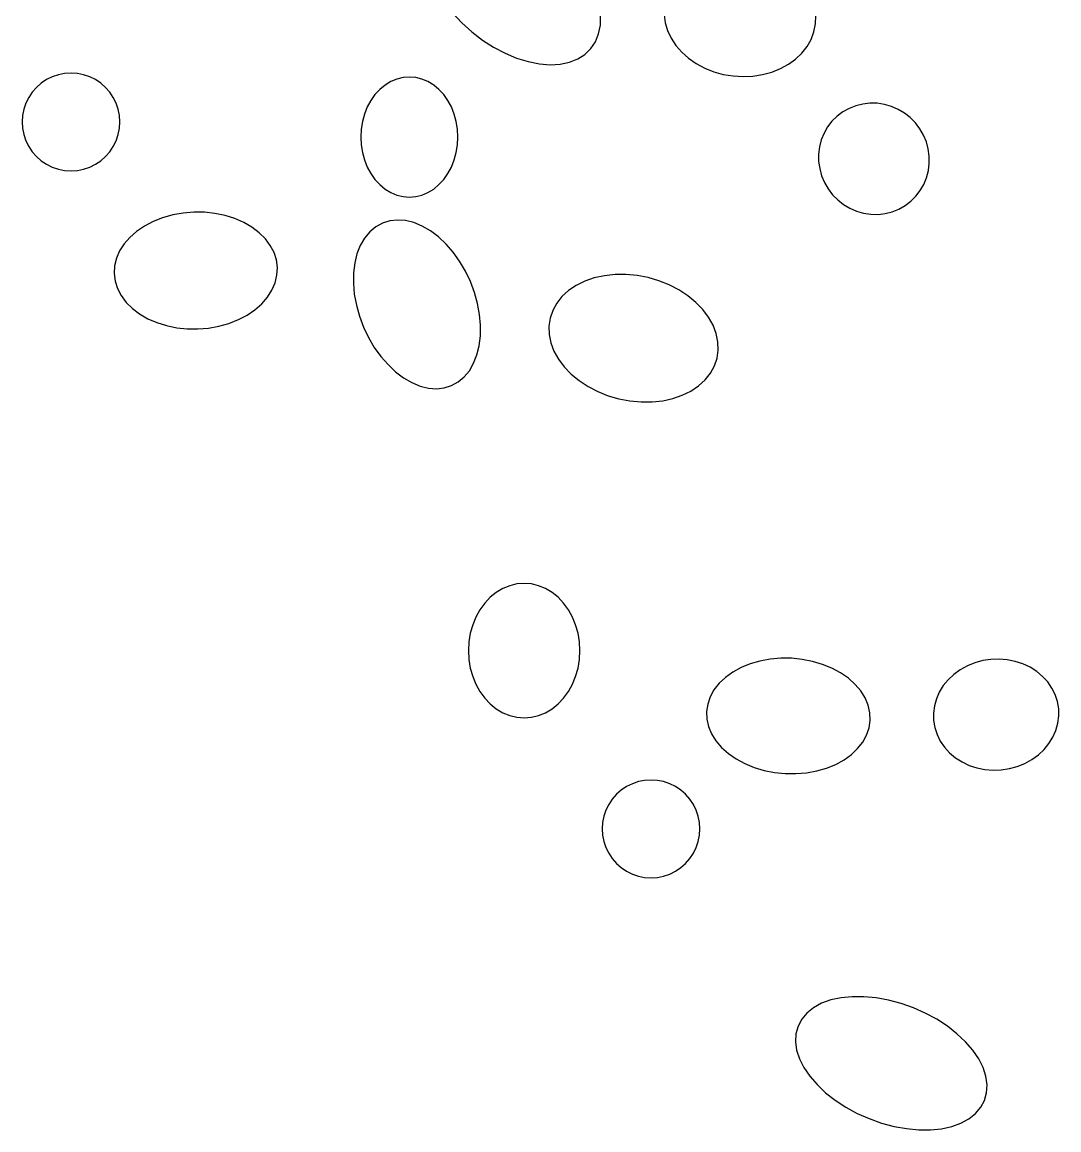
# Model space of a CAD drawing. Extents: x -1 to 217, y -22 to 302.
# Drawn here: x 127.69 to 138.59, y 32.59 to 44.23 of the extents above; entities that cross this region are included whole.
import ezdxf

# ---------------------------------------------------------------- set-up
doc = ezdxf.new("R2010")
doc.units = 0

msp = doc.modelspace()

# ---------------------------------------------------------------- linework, layer by layer
at = {"layer": 'ELLIPSES'}
for p, q in [((132.218, 44.322), (132.314, 44.22)), ((133.77, 44.198), (133.771, 44.298)), ((134.441, 44.306), (134.452, 44.222)), ((136.03, 44.21), (136.033, 44.294)), ((132.314, 44.22), (132.419, 44.126)), ((132.419, 44.126), (132.53, 44.041)), ((133.752, 44.106), (133.77, 44.198)), ((134.452, 44.222), (134.476, 44.14)), ((134.476, 44.14), (134.514, 44.06)), ((135.984, 44.048), (136.014, 44.128)), ((136.014, 44.128), (136.03, 44.21)), ((132.53, 44.041), (132.647, 43.966)), ((133.671, 43.95), (133.719, 44.023)), ((133.719, 44.023), (133.752, 44.106)), ((134.514, 44.06), (134.564, 43.984)), ((135.942, 43.973), (135.984, 44.048)), ((132.647, 43.966), (132.768, 43.902)), ((132.768, 43.902), (132.89, 43.851)), ((133.533, 43.842), (133.608, 43.89)), ((133.608, 43.89), (133.671, 43.95)), ((134.564, 43.984), (134.625, 43.913)), ((134.625, 43.913), (134.697, 43.85)), ((135.822, 43.841), (135.888, 43.904)), ((135.888, 43.904), (135.942, 43.973)), ((132.89, 43.851), (133.011, 43.814)), ((133.011, 43.814), (133.129, 43.79)), ((133.129, 43.79), (133.242, 43.781)), ((133.242, 43.781), (133.348, 43.787)), ((133.348, 43.787), (133.446, 43.807)), ((133.446, 43.807), (133.533, 43.842)), ((134.697, 43.85), (134.778, 43.793)), ((134.778, 43.793), (134.867, 43.746)), ((135.663, 43.74), (135.747, 43.786)), ((135.747, 43.786), (135.822, 43.841)), ((128.01, 43.655), (127.95, 43.625)), ((128.074, 43.676), (128.01, 43.655)), ((128.139, 43.689), (128.074, 43.676)), ((128.207, 43.694), (128.139, 43.689)), ((128.274, 43.689), (128.207, 43.694)), ((128.339, 43.676), (128.274, 43.689)), ((128.403, 43.655), (128.339, 43.676)), ((128.463, 43.625), (128.403, 43.655)), ((134.867, 43.746), (134.962, 43.708)), ((134.962, 43.708), (135.062, 43.68)), ((135.062, 43.68), (135.165, 43.663)), ((135.165, 43.663), (135.269, 43.657)), ((135.269, 43.657), (135.372, 43.661)), ((135.372, 43.661), (135.474, 43.677)), ((135.474, 43.677), (135.571, 43.703)), ((135.571, 43.703), (135.663, 43.74)), ((127.843, 43.543), (127.799, 43.493)), ((127.894, 43.588), (127.843, 43.543)), ((127.95, 43.625), (127.894, 43.588)), ((128.519, 43.588), (128.463, 43.625)), ((128.57, 43.543), (128.519, 43.588)), ((128.614, 43.493), (128.57, 43.543)), ((131.507, 43.568), (131.452, 43.522)), ((131.567, 43.604), (131.507, 43.568)), ((131.63, 43.631), (131.567, 43.604)), ((131.696, 43.647), (131.63, 43.631)), ((131.762, 43.652), (131.696, 43.647)), ((131.829, 43.647), (131.762, 43.652)), ((131.895, 43.631), (131.829, 43.647)), ((131.958, 43.604), (131.895, 43.631)), ((132.018, 43.568), (131.958, 43.604)), ((132.073, 43.522), (132.018, 43.568)), ((127.762, 43.437), (127.732, 43.377)), ((127.799, 43.493), (127.762, 43.437)), ((128.651, 43.437), (128.614, 43.493)), ((128.681, 43.377), (128.651, 43.437)), ((131.401, 43.467), (131.357, 43.405)), ((131.452, 43.522), (131.401, 43.467)), ((132.124, 43.467), (132.073, 43.522)), ((132.168, 43.405), (132.124, 43.467)), ((127.71, 43.313), (127.697, 43.247)), ((127.732, 43.377), (127.71, 43.313)), ((128.703, 43.313), (128.681, 43.377)), ((128.716, 43.247), (128.703, 43.313)), ((131.32, 43.337), (131.291, 43.263)), ((131.357, 43.405), (131.32, 43.337)), ((132.205, 43.337), (132.168, 43.405)), ((132.234, 43.263), (132.205, 43.337)), ((136.384, 43.322), (136.318, 43.285)), ((136.454, 43.35), (136.384, 43.322)), ((136.527, 43.368), (136.454, 43.35)), ((136.603, 43.377), (136.527, 43.368)), ((136.679, 43.376), (136.603, 43.377)), ((136.755, 43.364), (136.679, 43.376)), ((136.829, 43.343), (136.755, 43.364)), ((136.899, 43.312), (136.829, 43.343)), ((136.965, 43.273), (136.899, 43.312)), ((127.697, 43.247), (127.693, 43.18)), ((128.72, 43.18), (128.716, 43.247)), ((131.291, 43.263), (131.269, 43.185)), ((132.256, 43.185), (132.234, 43.263)), ((136.258, 43.24), (136.204, 43.187)), ((136.318, 43.285), (136.258, 43.24)), ((137.026, 43.225), (136.965, 43.273)), ((137.081, 43.17), (137.026, 43.225)), ((127.693, 43.18), (127.697, 43.113)), ((127.697, 43.113), (127.71, 43.047)), ((128.703, 43.047), (128.716, 43.113)), ((128.716, 43.113), (128.72, 43.18)), ((131.256, 43.104), (131.252, 43.021)), ((131.269, 43.185), (131.256, 43.104)), ((132.269, 43.104), (132.256, 43.185)), ((132.273, 43.021), (132.269, 43.104)), ((136.158, 43.127), (136.121, 43.061)), ((136.204, 43.187), (136.158, 43.127)), ((137.127, 43.109), (137.081, 43.17)), ((137.166, 43.042), (137.127, 43.109)), ((127.71, 43.047), (127.732, 42.983)), ((127.732, 42.983), (127.762, 42.923)), ((128.651, 42.923), (128.681, 42.983)), ((128.681, 42.983), (128.703, 43.047)), ((131.252, 43.021), (131.256, 42.939)), ((132.269, 42.939), (132.273, 43.021)), ((136.092, 42.991), (136.073, 42.918)), ((136.121, 43.061), (136.092, 42.991)), ((137.196, 42.97), (137.166, 43.042)), ((137.216, 42.896), (137.196, 42.97)), ((127.762, 42.923), (127.799, 42.867)), ((127.799, 42.867), (127.843, 42.817)), ((128.57, 42.817), (128.614, 42.867)), ((128.614, 42.867), (128.651, 42.923)), ((131.256, 42.939), (131.269, 42.858)), ((131.269, 42.858), (131.291, 42.78)), ((132.234, 42.78), (132.256, 42.858)), ((132.256, 42.858), (132.269, 42.939)), ((136.073, 42.918), (136.063, 42.842)), ((136.063, 42.842), (136.064, 42.765)), ((137.226, 42.82), (137.216, 42.896)), ((127.843, 42.817), (127.894, 42.772)), ((127.894, 42.772), (127.95, 42.735)), ((127.95, 42.735), (128.01, 42.705)), ((128.403, 42.705), (128.463, 42.735)), ((128.463, 42.735), (128.519, 42.772)), ((128.519, 42.772), (128.57, 42.817)), ((131.291, 42.78), (131.32, 42.706)), ((132.205, 42.706), (132.234, 42.78)), ((136.064, 42.765), (136.075, 42.689)), ((137.218, 42.668), (137.227, 42.744)), ((137.227, 42.744), (137.226, 42.82)), ((128.01, 42.705), (128.074, 42.684)), ((128.074, 42.684), (128.139, 42.671)), ((128.139, 42.671), (128.207, 42.666)), ((128.207, 42.666), (128.274, 42.671)), ((128.274, 42.671), (128.339, 42.684)), ((128.339, 42.684), (128.403, 42.705)), ((131.32, 42.706), (131.357, 42.637)), ((131.357, 42.637), (131.401, 42.575)), ((132.124, 42.575), (132.168, 42.637)), ((132.168, 42.637), (132.205, 42.706)), ((136.075, 42.689), (136.095, 42.615)), ((136.095, 42.615), (136.124, 42.544)), ((137.198, 42.594), (137.218, 42.668)), ((131.401, 42.575), (131.452, 42.521)), ((131.452, 42.521), (131.507, 42.475)), ((132.018, 42.475), (132.073, 42.521)), ((132.073, 42.521), (132.124, 42.575)), ((136.124, 42.544), (136.163, 42.477)), ((137.132, 42.459), (137.17, 42.524)), ((137.17, 42.524), (137.198, 42.594)), ((131.507, 42.475), (131.567, 42.438)), ((131.567, 42.438), (131.63, 42.412)), ((131.63, 42.412), (131.696, 42.396)), ((131.696, 42.396), (131.762, 42.39)), ((131.762, 42.39), (131.829, 42.396)), ((131.829, 42.396), (131.895, 42.412)), ((131.895, 42.412), (131.958, 42.438)), ((131.958, 42.438), (132.018, 42.475)), ((136.163, 42.477), (136.21, 42.415)), ((136.21, 42.415), (136.264, 42.36)), ((137.033, 42.346), (137.086, 42.399)), ((137.086, 42.399), (137.132, 42.459)), ((136.264, 42.36), (136.325, 42.313)), ((136.325, 42.313), (136.391, 42.273)), ((136.391, 42.273), (136.462, 42.242)), ((136.837, 42.235), (136.907, 42.263)), ((136.907, 42.263), (136.973, 42.3)), ((136.973, 42.3), (137.033, 42.346)), ((129.169, 42.173), (129.07, 42.134)), ((129.275, 42.203), (129.169, 42.173)), ((129.384, 42.222), (129.275, 42.203)), ((129.496, 42.232), (129.384, 42.222)), ((129.608, 42.231), (129.496, 42.232)), ((129.718, 42.219), (129.608, 42.231)), ((129.825, 42.197), (129.718, 42.219)), ((129.927, 42.165), (129.825, 42.197)), ((130.022, 42.124), (129.927, 42.165)), ((131.637, 42.149), (131.556, 42.141)), ((131.722, 42.143), (131.637, 42.149)), ((131.809, 42.122), (131.722, 42.143)), ((136.462, 42.242), (136.536, 42.221)), ((136.536, 42.221), (136.611, 42.21)), ((136.611, 42.21), (136.688, 42.208)), ((136.688, 42.208), (136.763, 42.217)), ((136.763, 42.217), (136.837, 42.235)), ((128.896, 42.03), (128.824, 41.967)), ((128.978, 42.086), (128.896, 42.03)), ((129.07, 42.134), (128.978, 42.086)), ((130.108, 42.074), (130.022, 42.124)), ((130.184, 42.016), (130.108, 42.074)), ((131.346, 42.026), (131.292, 41.96)), ((131.409, 42.078), (131.346, 42.026)), ((131.479, 42.117), (131.409, 42.078)), ((131.556, 42.141), (131.479, 42.117)), ((131.897, 42.086), (131.809, 42.122)), ((131.983, 42.036), (131.897, 42.086)), ((132.067, 41.972), (131.983, 42.036)), ((128.824, 41.967), (128.764, 41.898)), ((130.249, 41.952), (130.184, 42.016)), ((130.301, 41.881), (130.249, 41.952)), ((131.292, 41.96), (131.247, 41.883)), ((132.148, 41.897), (132.067, 41.972)), ((128.717, 41.824), (128.684, 41.747)), ((128.764, 41.898), (128.717, 41.824)), ((130.34, 41.807), (130.301, 41.881)), ((130.365, 41.729), (130.34, 41.807)), ((131.212, 41.795), (131.188, 41.698)), ((131.247, 41.883), (131.212, 41.795)), ((132.223, 41.81), (132.148, 41.897)), ((132.291, 41.715), (132.223, 41.81)), ((128.684, 41.747), (128.665, 41.668)), ((130.375, 41.649), (130.365, 41.729)), ((131.188, 41.698), (131.176, 41.593)), ((132.352, 41.611), (132.291, 41.715)), ((128.665, 41.668), (128.661, 41.587)), ((128.661, 41.587), (128.671, 41.507)), ((130.351, 41.489), (130.37, 41.568)), ((130.37, 41.568), (130.375, 41.649)), ((131.176, 41.593), (131.174, 41.483)), ((132.404, 41.502), (132.352, 41.611)), ((133.812, 41.564), (133.706, 41.54)), ((133.924, 41.576), (133.812, 41.564)), ((134.039, 41.576), (133.924, 41.576)), ((134.156, 41.566), (134.039, 41.576)), ((134.272, 41.544), (134.156, 41.566)), ((128.671, 41.507), (128.695, 41.429)), ((130.318, 41.412), (130.351, 41.489)), ((131.174, 41.483), (131.184, 41.369)), ((132.447, 41.388), (132.404, 41.502)), ((133.516, 41.462), (133.435, 41.408)), ((133.606, 41.506), (133.516, 41.462)), ((133.706, 41.54), (133.606, 41.506)), ((134.385, 41.511), (134.272, 41.544)), ((134.493, 41.467), (134.385, 41.511)), ((134.596, 41.414), (134.493, 41.467)), ((128.695, 41.429), (128.734, 41.355)), ((128.734, 41.355), (128.786, 41.284)), ((130.211, 41.269), (130.271, 41.338)), ((130.271, 41.338), (130.318, 41.412)), ((131.184, 41.369), (131.206, 41.253)), ((132.479, 41.272), (132.447, 41.388)), ((133.366, 41.345), (133.311, 41.275)), ((133.435, 41.408), (133.366, 41.345)), ((134.69, 41.353), (134.596, 41.414)), ((134.774, 41.284), (134.69, 41.353)), ((128.786, 41.284), (128.851, 41.22)), ((128.851, 41.22), (128.927, 41.162)), ((130.139, 41.206), (130.211, 41.269)), ((131.206, 41.253), (131.238, 41.137)), ((132.501, 41.157), (132.479, 41.272)), ((133.311, 41.275), (133.269, 41.199)), ((134.847, 41.208), (134.774, 41.284)), ((128.927, 41.162), (129.013, 41.112)), ((129.013, 41.112), (129.108, 41.071)), ((129.866, 41.063), (129.965, 41.102)), ((129.965, 41.102), (130.057, 41.15)), ((130.057, 41.15), (130.139, 41.206)), ((131.238, 41.137), (131.281, 41.024)), ((132.511, 41.043), (132.501, 41.157)), ((133.241, 41.118), (133.229, 41.033)), ((133.269, 41.199), (133.241, 41.118)), ((134.908, 41.127), (134.847, 41.208)), ((134.955, 41.043), (134.908, 41.127)), ((129.108, 41.071), (129.21, 41.039)), ((129.21, 41.039), (129.317, 41.017)), ((129.317, 41.017), (129.428, 41.005)), ((129.428, 41.005), (129.54, 41.004)), ((129.54, 41.004), (129.651, 41.014)), ((129.651, 41.014), (129.761, 41.033)), ((129.761, 41.033), (129.866, 41.063)), ((131.281, 41.024), (131.333, 40.914)), ((132.509, 40.932), (132.511, 41.043)), ((133.229, 41.033), (133.231, 40.946)), ((134.988, 40.956), (134.955, 41.043)), ((131.333, 40.914), (131.394, 40.811)), ((132.497, 40.828), (132.509, 40.932)), ((133.231, 40.946), (133.249, 40.858)), ((135.006, 40.868), (134.988, 40.956)), ((135.008, 40.781), (135.006, 40.868)), ((131.394, 40.811), (131.462, 40.715)), ((132.473, 40.731), (132.497, 40.828)), ((133.249, 40.858), (133.282, 40.771)), ((133.282, 40.771), (133.329, 40.686)), ((134.996, 40.696), (135.008, 40.781)), ((131.462, 40.715), (131.538, 40.629)), ((131.538, 40.629), (131.618, 40.553)), ((132.393, 40.565), (132.438, 40.643)), ((132.438, 40.643), (132.473, 40.731)), ((133.329, 40.686), (133.39, 40.605)), ((134.968, 40.615), (134.996, 40.696)), ((131.618, 40.553), (131.702, 40.49)), ((132.339, 40.5), (132.393, 40.565)), ((133.39, 40.605), (133.463, 40.53)), ((133.463, 40.53), (133.547, 40.461)), ((134.871, 40.468), (134.926, 40.538)), ((134.926, 40.538), (134.968, 40.615)), ((131.702, 40.49), (131.789, 40.44)), ((131.789, 40.44), (131.876, 40.404)), ((131.876, 40.404), (131.963, 40.382)), ((132.129, 40.385), (132.206, 40.409)), ((132.206, 40.409), (132.276, 40.447)), ((132.276, 40.447), (132.339, 40.5)), ((133.547, 40.461), (133.641, 40.399)), ((133.641, 40.399), (133.744, 40.346)), ((134.721, 40.352), (134.802, 40.406)), ((134.802, 40.406), (134.871, 40.468)), ((131.963, 40.382), (132.048, 40.376)), ((132.048, 40.376), (132.129, 40.385)), ((133.744, 40.346), (133.852, 40.303)), ((133.852, 40.303), (133.965, 40.27)), ((134.531, 40.273), (134.631, 40.307)), ((134.631, 40.307), (134.721, 40.352)), ((133.965, 40.27), (134.081, 40.248)), ((134.081, 40.248), (134.198, 40.237)), ((134.198, 40.237), (134.313, 40.238)), ((134.313, 40.238), (134.425, 40.25)), ((134.425, 40.25), (134.531, 40.273)), ((132.817, 38.306), (132.745, 38.276)), ((132.893, 38.324), (132.817, 38.306)), ((132.969, 38.33), (132.893, 38.324)), ((133.045, 38.324), (132.969, 38.33)), ((133.121, 38.306), (133.045, 38.324)), ((133.193, 38.276), (133.121, 38.306)), ((132.613, 38.184), (132.555, 38.123)), ((132.676, 38.235), (132.613, 38.184)), ((132.745, 38.276), (132.676, 38.235)), ((133.262, 38.235), (133.193, 38.276)), ((133.325, 38.184), (133.262, 38.235)), ((133.383, 38.123), (133.325, 38.184)), ((132.555, 38.123), (132.504, 38.054)), ((133.434, 38.054), (133.383, 38.123)), ((132.462, 37.977), (132.428, 37.894)), ((132.504, 38.054), (132.462, 37.977)), ((133.476, 37.977), (133.434, 38.054)), ((133.51, 37.894), (133.476, 37.977)), ((132.428, 37.894), (132.403, 37.807)), ((133.535, 37.807), (133.51, 37.894)), ((132.403, 37.807), (132.388, 37.716)), ((133.55, 37.716), (133.535, 37.807)), ((132.388, 37.716), (132.383, 37.624)), ((132.383, 37.624), (132.388, 37.532)), ((133.555, 37.624), (133.55, 37.716)), ((133.55, 37.532), (133.555, 37.624)), ((132.388, 37.532), (132.403, 37.441)), ((133.535, 37.441), (133.55, 37.532)), ((135.345, 37.485), (135.249, 37.446)), ((135.447, 37.514), (135.345, 37.485)), ((135.555, 37.534), (135.447, 37.514)), ((135.666, 37.544), (135.555, 37.534)), ((135.779, 37.543), (135.666, 37.544)), ((135.891, 37.532), (135.779, 37.543)), ((136, 37.51), (135.891, 37.532)), ((136.105, 37.479), (136, 37.51)), ((137.707, 37.496), (137.627, 37.464)), ((137.79, 37.519), (137.707, 37.496)), ((137.875, 37.532), (137.79, 37.519)), ((137.961, 37.535), (137.875, 37.532)), ((138.047, 37.528), (137.961, 37.535)), ((138.131, 37.511), (138.047, 37.528)), ((138.211, 37.485), (138.131, 37.511)), ((132.403, 37.441), (132.428, 37.353)), ((133.51, 37.353), (133.535, 37.441)), ((135.161, 37.398), (135.084, 37.343)), ((135.249, 37.446), (135.161, 37.398)), ((136.204, 37.438), (136.105, 37.479)), ((136.295, 37.389), (136.204, 37.438)), ((136.377, 37.333), (136.295, 37.389)), ((137.486, 37.374), (137.426, 37.318)), ((137.553, 37.423), (137.486, 37.374)), ((137.627, 37.464), (137.553, 37.423)), ((138.287, 37.449), (138.211, 37.485)), ((138.356, 37.405), (138.287, 37.449)), ((138.418, 37.353), (138.356, 37.405)), ((132.428, 37.353), (132.462, 37.271)), ((132.462, 37.271), (132.504, 37.194)), ((133.434, 37.194), (133.476, 37.271)), ((133.476, 37.271), (133.51, 37.353)), ((135.018, 37.28), (134.964, 37.212)), ((135.084, 37.343), (135.018, 37.28)), ((136.448, 37.269), (136.377, 37.333)), ((136.507, 37.2), (136.448, 37.269)), ((137.374, 37.256), (137.332, 37.188)), ((137.426, 37.318), (137.374, 37.256)), ((138.472, 37.295), (138.418, 37.353)), ((138.516, 37.23), (138.472, 37.295)), ((132.504, 37.194), (132.555, 37.124)), ((133.383, 37.124), (133.434, 37.194)), ((134.924, 37.139), (134.898, 37.062)), ((134.964, 37.212), (134.924, 37.139)), ((136.553, 37.126), (136.507, 37.2)), ((137.332, 37.188), (137.301, 37.117)), ((138.551, 37.161), (138.516, 37.23)), ((138.574, 37.088), (138.551, 37.161)), ((132.555, 37.124), (132.613, 37.063)), ((132.613, 37.063), (132.676, 37.012)), ((133.262, 37.012), (133.325, 37.063)), ((133.325, 37.063), (133.383, 37.124)), ((134.898, 37.062), (134.887, 36.984)), ((136.585, 37.049), (136.553, 37.126)), ((136.603, 36.97), (136.585, 37.049)), ((137.28, 37.042), (137.27, 36.966)), ((137.301, 37.117), (137.28, 37.042)), ((138.587, 37.013), (138.574, 37.088)), ((132.676, 37.012), (132.745, 36.971)), ((132.745, 36.971), (132.817, 36.941)), ((132.817, 36.941), (132.893, 36.923)), ((132.893, 36.923), (132.969, 36.917)), ((132.969, 36.917), (133.045, 36.923)), ((133.045, 36.923), (133.121, 36.941)), ((133.121, 36.941), (133.193, 36.971)), ((133.193, 36.971), (133.262, 37.012)), ((134.887, 36.984), (134.89, 36.904)), ((134.89, 36.904), (134.907, 36.825)), ((136.606, 36.891), (136.603, 36.97)), ((137.27, 36.966), (137.271, 36.89)), ((138.579, 36.861), (138.589, 36.937)), ((138.589, 36.937), (138.587, 37.013)), ((134.907, 36.825), (134.939, 36.748)), ((136.568, 36.736), (136.594, 36.812)), ((136.594, 36.812), (136.606, 36.891)), ((137.271, 36.89), (137.284, 36.815)), ((137.284, 36.815), (137.308, 36.742)), ((138.558, 36.786), (138.579, 36.861)), ((134.939, 36.748), (134.985, 36.675)), ((134.985, 36.675), (135.044, 36.605)), ((136.528, 36.663), (136.568, 36.736)), ((137.308, 36.742), (137.342, 36.673)), ((137.342, 36.673), (137.386, 36.608)), ((138.484, 36.647), (138.526, 36.715)), ((138.526, 36.715), (138.558, 36.786)), ((135.044, 36.605), (135.115, 36.542)), ((136.408, 36.532), (136.474, 36.594)), ((136.474, 36.594), (136.528, 36.663)), ((137.386, 36.608), (137.44, 36.55)), ((138.373, 36.529), (138.433, 36.585)), ((138.433, 36.585), (138.484, 36.647)), ((135.115, 36.542), (135.197, 36.485)), ((135.197, 36.485), (135.288, 36.436)), ((136.243, 36.428), (136.331, 36.476)), ((136.331, 36.476), (136.408, 36.532)), ((137.44, 36.55), (137.502, 36.498)), ((137.502, 36.498), (137.572, 36.454)), ((137.572, 36.454), (137.647, 36.418)), ((138.152, 36.407), (138.231, 36.439)), ((138.231, 36.439), (138.305, 36.48)), ((138.305, 36.48), (138.373, 36.529)), ((135.288, 36.436), (135.387, 36.395)), ((135.387, 36.395), (135.492, 36.364)), ((135.492, 36.364), (135.601, 36.343)), ((135.601, 36.343), (135.713, 36.332)), ((135.713, 36.332), (135.826, 36.331)), ((135.826, 36.331), (135.937, 36.34)), ((135.937, 36.34), (136.045, 36.36)), ((136.045, 36.36), (136.147, 36.39)), ((136.147, 36.39), (136.243, 36.428)), ((137.647, 36.418), (137.727, 36.392)), ((137.727, 36.392), (137.811, 36.375)), ((137.811, 36.375), (137.897, 36.368)), ((137.897, 36.368), (137.983, 36.371)), ((137.983, 36.371), (138.069, 36.384)), ((138.069, 36.384), (138.152, 36.407)), ((134.106, 36.225), (134.046, 36.195)), ((134.17, 36.247), (134.106, 36.225)), ((134.235, 36.26), (134.17, 36.247)), ((134.303, 36.264), (134.235, 36.26)), ((134.37, 36.26), (134.303, 36.264)), ((134.435, 36.247), (134.37, 36.26)), ((134.499, 36.225), (134.435, 36.247)), ((134.559, 36.195), (134.499, 36.225)), ((133.939, 36.114), (133.895, 36.063)), ((133.99, 36.158), (133.939, 36.114)), ((134.046, 36.195), (133.99, 36.158)), ((134.615, 36.158), (134.559, 36.195)), ((134.666, 36.114), (134.615, 36.158)), ((134.71, 36.063), (134.666, 36.114)), ((133.858, 36.007), (133.828, 35.947)), ((133.895, 36.063), (133.858, 36.007)), ((134.747, 36.007), (134.71, 36.063)), ((134.777, 35.947), (134.747, 36.007)), ((133.806, 35.883), (133.793, 35.818)), ((133.828, 35.947), (133.806, 35.883)), ((134.799, 35.883), (134.777, 35.947)), ((134.812, 35.818), (134.799, 35.883)), ((133.793, 35.818), (133.789, 35.751)), ((133.789, 35.751), (133.793, 35.683)), ((134.816, 35.751), (134.812, 35.818)), ((134.812, 35.683), (134.816, 35.751)), ((133.793, 35.683), (133.806, 35.618)), ((134.799, 35.618), (134.812, 35.683)), ((133.806, 35.618), (133.828, 35.554)), ((133.828, 35.554), (133.858, 35.494)), ((134.747, 35.494), (134.777, 35.554)), ((134.777, 35.554), (134.799, 35.618)), ((133.858, 35.494), (133.895, 35.438)), ((133.895, 35.438), (133.939, 35.387)), ((134.666, 35.387), (134.71, 35.438)), ((134.71, 35.438), (134.747, 35.494)), ((133.939, 35.387), (133.99, 35.343)), ((133.99, 35.343), (134.046, 35.306)), ((134.046, 35.306), (134.106, 35.276)), ((134.106, 35.276), (134.17, 35.254)), ((134.435, 35.254), (134.499, 35.276)), ((134.499, 35.276), (134.559, 35.306)), ((134.559, 35.306), (134.615, 35.343)), ((134.615, 35.343), (134.666, 35.387)), ((134.17, 35.254), (134.235, 35.241)), ((134.235, 35.241), (134.303, 35.237)), ((134.303, 35.237), (134.37, 35.241)), ((134.37, 35.241), (134.435, 35.254)), ((136.095, 33.917), (136.011, 33.871)), ((136.191, 33.952), (136.095, 33.917)), ((136.299, 33.976), (136.191, 33.952)), ((136.415, 33.987), (136.299, 33.976)), ((136.539, 33.987), (136.415, 33.987)), ((136.667, 33.975), (136.539, 33.987)), ((136.798, 33.951), (136.667, 33.975)), ((136.93, 33.916), (136.798, 33.951)), ((137.06, 33.87), (136.93, 33.916)), ((135.941, 33.815), (135.886, 33.75)), ((136.011, 33.871), (135.941, 33.815)), ((137.185, 33.814), (137.06, 33.87)), ((137.305, 33.749), (137.185, 33.814)), ((135.848, 33.678), (135.826, 33.598)), ((135.886, 33.75), (135.848, 33.678)), ((137.417, 33.677), (137.305, 33.749)), ((137.518, 33.597), (137.417, 33.677)), ((135.826, 33.598), (135.821, 33.514)), ((137.608, 33.512), (137.518, 33.597)), ((135.821, 33.514), (135.833, 33.425)), ((135.833, 33.425), (135.863, 33.334)), ((137.684, 33.424), (137.608, 33.512)), ((137.746, 33.333), (137.684, 33.424)), ((135.863, 33.334), (135.909, 33.242)), ((137.792, 33.241), (137.746, 33.333)), ((135.909, 33.242), (135.97, 33.151)), ((137.822, 33.15), (137.792, 33.241)), ((135.97, 33.151), (136.047, 33.063)), ((136.047, 33.063), (136.136, 32.978)), ((137.834, 33.061), (137.822, 33.15)), ((137.829, 32.977), (137.834, 33.061)), ((136.136, 32.978), (136.238, 32.898)), ((137.807, 32.897), (137.829, 32.977)), ((136.238, 32.898), (136.35, 32.825)), ((137.769, 32.824), (137.807, 32.897)), ((136.35, 32.825), (136.469, 32.76)), ((136.469, 32.76), (136.595, 32.705)), ((137.644, 32.704), (137.714, 32.76)), ((137.714, 32.76), (137.769, 32.824)), ((136.595, 32.705), (136.725, 32.659)), ((136.725, 32.659), (136.857, 32.623)), ((136.857, 32.623), (136.988, 32.6)), ((136.988, 32.6), (137.116, 32.587)), ((137.24, 32.587), (137.356, 32.599)), ((137.356, 32.599), (137.463, 32.623)), ((137.463, 32.623), (137.56, 32.658)), ((137.56, 32.658), (137.644, 32.704)), ((137.116, 32.587), (137.24, 32.587))]:
    msp.add_line(p, q, dxfattribs=at)

doc.saveas('drawing.dxf')
